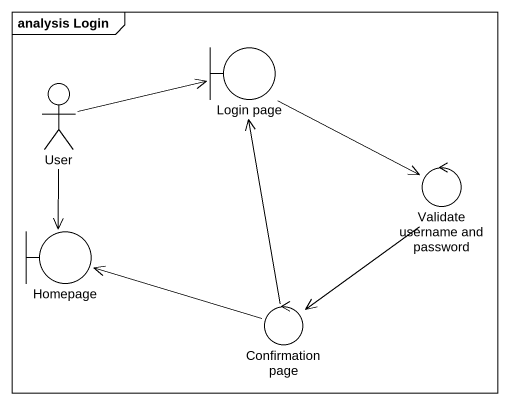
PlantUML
@startuml
mainframe analysis Login
boundary "Login page" as Login_page
actor User
control "Validate username and password" as Validate_username_and
boundary Homepage
control "Confirmation page" as Confirmation_page
Login_page --> Validate_username_and
User -right-> Login_page
User --> Homepage
Validate_username_and --> Confirmation_page
Confirmation_page -up-> Login_page
Confirmation_page -left-> Homepage
@enduml
